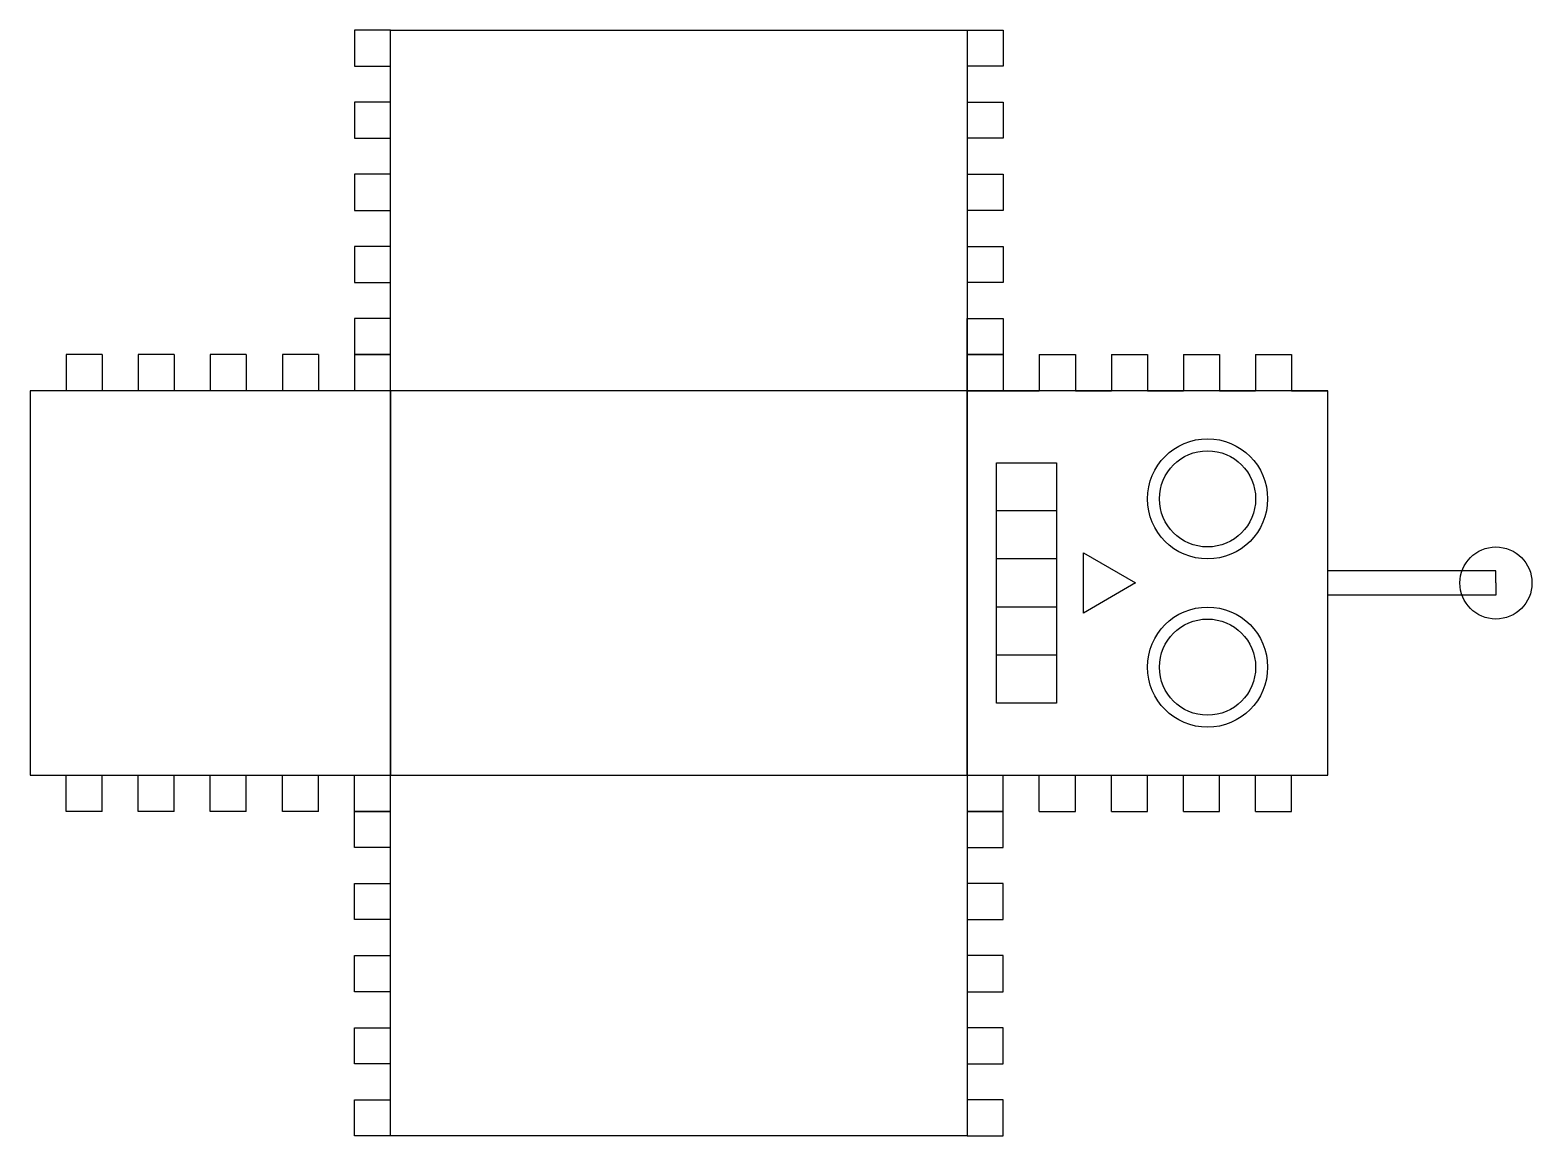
# Model space of a CAD drawing. Header units: millimetres. Extents: x -150 to 475, y -150 to 310.
import ezdxf

# ---------------------------------------------------------------- set-up
doc = ezdxf.new("R2010")
doc.units = ezdxf.units.MM
doc.layers.get('0').update_dxf_attribs({"linetype": 'CONTINUOUS'})

msp = doc.modelspace()

# ---------------------------------------------------------------- linework, layer by layer
for p, q in [((-15, 310), (-15, 295)), ((0, 310), (-15, 310)), ((240, 310), (255, 310)), ((255, 310), (255, 295)), ((-15, 295), (0, 295)), ((255, 295), (240, 295)), ((240, 295), (240, 280)), ((0, 280), (-15, 280)), ((-15, 280), (-15, 265)), ((240, 280), (255, 280)), ((255, 280), (255, 265)), ((-15, 265), (0, 265)), ((255, 265), (240, 265)), ((240, 265), (240, 250)), ((240, 250), (255, 250)), ((255, 250), (255, 235)), ((-15, 250), (-15, 235)), ((0, 250), (-15, 250)), ((-15, 235), (0, 235)), ((255, 235), (240, 235)), ((240, 235), (240, 220)), ((0, 220), (-15, 220)), ((-15, 220), (-15, 205)), ((240, 220), (255, 220)), ((255, 220), (255, 205)), ((-15, 205), (0, 205)), ((255, 205), (240, 205)), ((240, 205), (240, 190)), ((-15, 190), (-15, 175)), ((0, 190), (-15, 190)), ((240, 175), (240, 190)), ((240, 190), (255, 190)), ((255, 190), (255, 175)), ((-15, 175), (0, 175)), ((255, 175), (240, 175)), ((240, 175), (240, 160)), ((270, 175), (285, 175)), ((285, 175), (285, 160)), ((300, 175), (315, 175)), ((315, 175), (315, 160)), ((330, 175), (345, 175)), ((345, 175), (345, 160)), ((360, 175), (375, 175)), ((375, 175), (375, 160)), ((-120, 175), (-135, 175)), ((-135, 175), (-135, 160)), ((-120, 175), (-120, 160)), ((-105, 175), (-105, 160)), ((-90, 175), (-105, 175)), ((-90, 175), (-90, 160)), ((-75, 175), (-75, 160)), ((-60, 175), (-75, 175)), ((-60, 175), (-60, 160)), ((-30, 175), (-45, 175)), ((-45, 175), (-45, 160)), ((-30, 175), (-30, 160)), ((0, 175), (-15, 175)), ((-15, 175), (-15, 160)), ((240, 160), (240, 175)), ((270, 175), (270, 160)), ((300, 175), (300, 160)), ((330, 175), (330, 160)), ((360, 175), (360, 160)), ((255, 160), (206.22, 160)), ((240, 160), (240, 144.62)), ((240, 160), (255, 160)), ((255, 160), (270, 160)), ((285, 160), (300, 160)), ((315, 160), (330, 160)), ((345, 160), (360, 160)), ((375, 160), (390, 160)), ((277.17, 110), (252.17, 110)), ((277.17, 90), (252.17, 90)), ((460, 85), (390, 85)), ((460, 80), (460, 85)), ((460, 75), (390, 75)), ((460, 80), (460, 75)), ((277.17, 70), (252.17, 70)), ((277.17, 50), (252.17, 50)), ((255, -15), (255, 0)), ((270, -15), (270, 0)), ((285, -15), (285, 0)), ((315, -15), (315, 0)), ((330, -15), (330, 0)), ((360, -15), (360, 0)), ((-135, -15), (-135, 0)), ((-120, -15), (-120, 0)), ((-105, -15), (-105, 0)), ((-90, -15), (-90, 0)), ((-75, -15), (-75, 0)), ((-60, -15), (-60, 0)), ((-45, -15), (-45, 0)), ((-30, -15), (-30, 0)), ((-15, -15), (-15, 0)), ((300, -15), (300, 0)), ((345, -15), (345, 0)), ((375, -15), (375, 0)), ((-120, -15), (-135, -15)), ((-90, -15), (-105, -15)), ((-60, -15), (-75, -15)), ((-30, -15), (-45, -15)), ((-15, -30), (-15, -15)), ((-15, -15), (0, -15)), ((0, -15), (-15, -15)), ((255, -15), (240, -15)), ((240, -15), (255, -15)), ((255, -30), (255, -15)), ((270, -15), (285, -15)), ((300, -15), (315, -15)), ((330, -15), (345, -15)), ((360, -15), (375, -15)), ((0, -30), (-15, -30)), ((240, -30), (255, -30)), ((-15, -60), (-15, -45)), ((-15, -45), (0, -45)), ((255, -45), (240, -45)), ((255, -60), (255, -45)), ((0, -60), (-15, -60)), ((240, -60), (255, -60)), ((255, -75), (240, -75)), ((255, -90), (255, -75)), ((-15, -90), (-15, -75)), ((-15, -75), (0, -75)), ((0, -90), (-15, -90)), ((240, -90), (255, -90)), ((-15, -120), (-15, -105)), ((-15, -105), (0, -105)), ((255, -105), (240, -105)), ((255, -120), (255, -105)), ((0, -120), (-15, -120)), ((240, -120), (255, -120)), ((-15, -135), (0, -135)), ((-15, -150), (-15, -135)), ((255, -135), (240, -135)), ((255, -150), (255, -135)), ((240, -150), (255, -150)), ((0, -150), (-15, -150))]:
    msp.add_line(p, q)
for points in [[(0, 0), (240, 0), (390, 0), (390, 160), (240, 160), (240, 0), (240, 160), (0, 160), (-150, 160), (-150, 0), (0, 0), (0, 160), (0, 310), (240, 310), (240, 160), (0, 160)], [(240, 175), (255, 175), (255, 160), (240, 160)], [(240, 175), (240, 160)], [(277.17, 30), (252.17, 30), (252.17, 130), (277.17, 130)], [(310, 80), (288.35, 67.5), (288.35, 92.5)], [(0, 0), (240, 0), (240, -150), (0, -150)]]:
    msp.add_lwpolyline(points, close=True)
for centre, radius in [((340, 115), 25), ((340, 115), 20), ((460, 80), 15), ((340, 45), 25), ((340, 45), 20)]:
    msp.add_circle(centre, radius)

doc.saveas('drawing.dxf')
